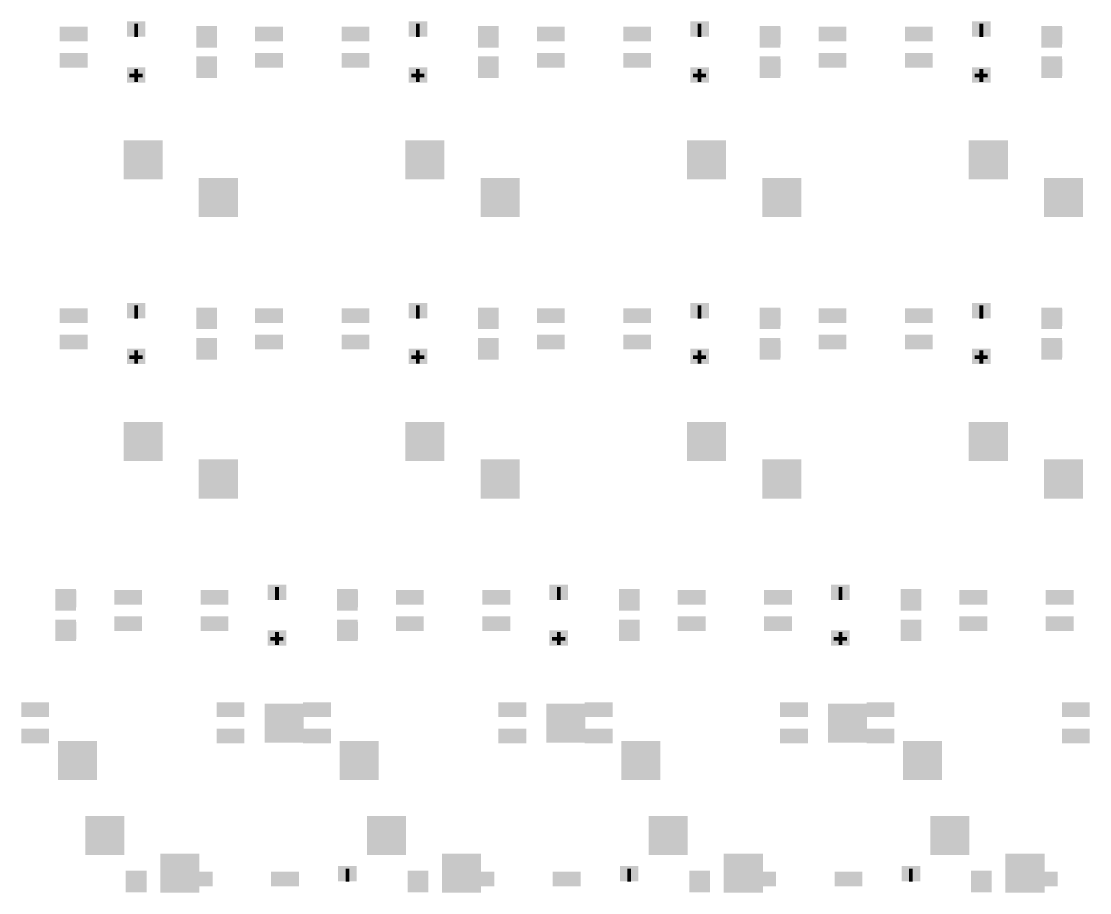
# Model space of a CAD drawing. Extents: x -401 to 1070, y -422 to 1263.
# Drawn here: x 451.6 to 523.8, y -249.6 to -190.7 of the extents above; entities that cross this region are included whole.
import ezdxf

# ---------------------------------------------------------------- set-up
doc = ezdxf.new("R2010")
doc.units = 0
doc.header["$MEASUREMENT"] = 0
for name, color, linetype, true_color in [('BottomLayer', 5, 'Continuous', 0x0000ff), ('BottomPasteMaskLayer', 7, 'Continuous', 0x800000), ('BottomSolderMaskLayer', 7, 'Continuous', 0xaa00ff), ('Document', 7, 'Continuous', 0xffffff)]:
    doc.layers.add(name, color=color, linetype=linetype, true_color=true_color)

msp = doc.modelspace()

# ---------------------------------------------------------------- hatches: boundary and pattern name
at = {"layer": 'BottomLayer'}
for points in [[(458.752, -190.711), (458.752, -191.711), (459.952, -191.711), (459.952, -190.711)], [(477.802, -190.711), (477.802, -191.711), (479.002, -191.711), (479.002, -190.711)], [(496.853, -190.711), (496.853, -191.711), (498.053, -191.711), (498.053, -190.711)], [(515.903, -190.711), (515.903, -191.711), (517.103, -191.711), (517.103, -190.711)], [(454.24, -191.11), (456.018, -191.11), (456.018, -191.999), (454.24, -191.999)], [(463.439, -192.436), (464.789, -192.436), (464.789, -191.026), (463.439, -191.026)], [(467.448, -191.11), (469.226, -191.11), (469.226, -191.999), (467.448, -191.999)], [(473.29, -191.11), (475.068, -191.11), (475.068, -191.999), (473.29, -191.999)], [(482.49, -192.436), (483.84, -192.436), (483.84, -191.026), (482.49, -191.026)], [(486.499, -191.11), (488.277, -191.11), (488.277, -191.999), (486.499, -191.999)], [(492.341, -191.11), (494.119, -191.11), (494.119, -191.999), (492.341, -191.999)], [(501.54, -192.436), (502.89, -192.436), (502.89, -191.026), (501.54, -191.026)], [(505.549, -191.11), (507.327, -191.11), (507.327, -191.999), (505.549, -191.999)], [(511.391, -191.11), (513.169, -191.11), (513.169, -191.999), (511.391, -191.999)], [(520.591, -192.436), (521.941, -192.436), (521.941, -191.026), (520.591, -191.026)], [(454.24, -192.888), (456.018, -192.888), (456.018, -193.777), (454.24, -193.777)], [(463.439, -193.086), (464.789, -193.086), (464.789, -194.496), (463.439, -194.496)], [(467.448, -192.888), (469.226, -192.888), (469.226, -193.777), (467.448, -193.777)], [(473.29, -192.888), (475.068, -192.888), (475.068, -193.777), (473.29, -193.777)], [(482.49, -193.086), (483.84, -193.086), (483.84, -194.496), (482.49, -194.496)], [(486.499, -192.888), (488.277, -192.888), (488.277, -193.777), (486.499, -193.777)], [(492.341, -192.888), (494.119, -192.888), (494.119, -193.777), (492.341, -193.777)], [(501.54, -193.086), (502.89, -193.086), (502.89, -194.496), (501.54, -194.496)], [(505.549, -192.888), (507.327, -192.888), (507.327, -193.777), (505.549, -193.777)], [(511.391, -192.888), (513.169, -192.888), (513.169, -193.777), (511.391, -193.777)], [(520.591, -193.086), (521.941, -193.086), (521.941, -194.496), (520.591, -194.496)], [(458.752, -193.811), (458.752, -194.811), (459.952, -194.811), (459.952, -193.811)], [(477.802, -193.811), (477.802, -194.811), (479.002, -194.811), (479.002, -193.811)], [(496.853, -193.811), (496.853, -194.811), (498.053, -194.811), (498.053, -193.811)], [(515.903, -193.811), (515.903, -194.811), (517.103, -194.811), (517.103, -193.811)], [(458.558, -198.794), (461.098, -198.794), (461.098, -201.334), (458.558, -201.334)], [(477.608, -198.794), (480.148, -198.794), (480.148, -201.334), (477.608, -201.334)], [(496.659, -198.794), (499.199, -198.794), (499.199, -201.334), (496.659, -201.334)], [(515.709, -198.794), (518.249, -198.794), (518.249, -201.334), (515.709, -201.334)], [(463.638, -201.334), (466.178, -201.334), (466.178, -203.874), (463.638, -203.874)], [(482.689, -201.334), (485.229, -201.334), (485.229, -203.874), (482.689, -203.874)], [(501.739, -201.334), (504.279, -201.334), (504.279, -203.874), (501.739, -203.874)], [(520.789, -201.334), (523.329, -201.334), (523.329, -203.874), (520.789, -203.874)], [(454.24, -210.161), (456.018, -210.161), (456.018, -211.05), (454.24, -211.05)], [(458.752, -209.762), (458.752, -210.762), (459.952, -210.762), (459.952, -209.762)], [(463.439, -211.487), (464.789, -211.487), (464.789, -210.077), (463.439, -210.077)], [(467.448, -210.161), (469.226, -210.161), (469.226, -211.05), (467.448, -211.05)], [(473.29, -210.161), (475.068, -210.161), (475.068, -211.05), (473.29, -211.05)], [(477.802, -209.762), (477.802, -210.762), (479.002, -210.762), (479.002, -209.762)], [(482.49, -211.487), (483.84, -211.487), (483.84, -210.077), (482.49, -210.077)], [(486.499, -210.161), (488.277, -210.161), (488.277, -211.05), (486.499, -211.05)], [(492.341, -210.161), (494.119, -210.161), (494.119, -211.05), (492.341, -211.05)], [(496.853, -209.762), (496.853, -210.762), (498.053, -210.762), (498.053, -209.762)], [(501.54, -211.487), (502.89, -211.487), (502.89, -210.077), (501.54, -210.077)], [(505.549, -210.161), (507.327, -210.161), (507.327, -211.05), (505.549, -211.05)], [(511.391, -210.161), (513.169, -210.161), (513.169, -211.05), (511.391, -211.05)], [(515.903, -209.762), (515.903, -210.762), (517.103, -210.762), (517.103, -209.762)], [(520.591, -211.487), (521.941, -211.487), (521.941, -210.077), (520.591, -210.077)], [(454.24, -211.939), (456.018, -211.939), (456.018, -212.828), (454.24, -212.828)], [(463.439, -212.137), (464.789, -212.137), (464.789, -213.547), (463.439, -213.547)], [(467.448, -211.939), (469.226, -211.939), (469.226, -212.828), (467.448, -212.828)], [(473.29, -211.939), (475.068, -211.939), (475.068, -212.828), (473.29, -212.828)], [(482.49, -212.137), (483.84, -212.137), (483.84, -213.547), (482.49, -213.547)], [(486.499, -211.939), (488.277, -211.939), (488.277, -212.828), (486.499, -212.828)], [(492.341, -211.939), (494.119, -211.939), (494.119, -212.828), (492.341, -212.828)], [(501.54, -212.137), (502.89, -212.137), (502.89, -213.547), (501.54, -213.547)], [(505.549, -211.939), (507.327, -211.939), (507.327, -212.828), (505.549, -212.828)], [(511.391, -211.939), (513.169, -211.939), (513.169, -212.828), (511.391, -212.828)], [(520.591, -212.137), (521.941, -212.137), (521.941, -213.547), (520.591, -213.547)], [(458.752, -212.861), (458.752, -213.861), (459.952, -213.861), (459.952, -212.861)], [(477.802, -212.861), (477.802, -213.861), (479.002, -213.861), (479.002, -212.861)], [(496.853, -212.861), (496.853, -213.861), (498.053, -213.861), (498.053, -212.861)], [(515.903, -212.861), (515.903, -213.861), (517.103, -213.861), (517.103, -212.861)], [(458.558, -217.844), (461.098, -217.844), (461.098, -220.384), (458.558, -220.384)], [(477.608, -217.844), (480.148, -217.844), (480.148, -220.384), (477.608, -220.384)], [(496.659, -217.844), (499.199, -217.844), (499.199, -220.384), (496.659, -220.384)], [(515.709, -217.844), (518.249, -217.844), (518.249, -220.384), (515.709, -220.384)], [(463.638, -220.384), (466.178, -220.384), (466.178, -222.924), (463.638, -222.924)], [(482.689, -220.384), (485.229, -220.384), (485.229, -222.924), (482.689, -222.924)], [(501.739, -220.384), (504.279, -220.384), (504.279, -222.924), (501.739, -222.924)], [(520.789, -220.384), (523.329, -220.384), (523.329, -222.924), (520.789, -222.924)], [(468.277, -228.812), (468.277, -229.812), (469.477, -229.812), (469.477, -228.812)], [(487.327, -228.812), (487.327, -229.812), (488.527, -229.812), (488.527, -228.812)], [(506.378, -228.812), (506.378, -229.812), (507.578, -229.812), (507.578, -228.812)], [(453.914, -230.537), (455.264, -230.537), (455.264, -229.127), (453.914, -229.127)], [(457.923, -229.211), (459.701, -229.211), (459.701, -230.1), (457.923, -230.1)], [(463.765, -229.211), (465.543, -229.211), (465.543, -230.1), (463.765, -230.1)], [(472.965, -230.537), (474.315, -230.537), (474.315, -229.127), (472.965, -229.127)], [(476.973, -229.211), (478.751, -229.211), (478.751, -230.1), (476.973, -230.1)], [(482.815, -229.211), (484.593, -229.211), (484.593, -230.1), (482.815, -230.1)], [(492.015, -230.537), (493.365, -230.537), (493.365, -229.127), (492.015, -229.127)], [(496.024, -229.211), (497.802, -229.211), (497.802, -230.1), (496.024, -230.1)], [(501.866, -229.211), (503.644, -229.211), (503.644, -230.1), (501.866, -230.1)], [(511.065, -230.537), (512.415, -230.537), (512.415, -229.127), (511.065, -229.127)], [(515.074, -229.211), (516.852, -229.211), (516.852, -230.1), (515.074, -230.1)], [(520.916, -229.211), (522.694, -229.211), (522.694, -230.1), (520.916, -230.1)], [(457.923, -230.989), (459.701, -230.989), (459.701, -231.878), (457.923, -231.878)], [(463.765, -230.989), (465.543, -230.989), (465.543, -231.878), (463.765, -231.878)], [(476.973, -230.989), (478.751, -230.989), (478.751, -231.878), (476.973, -231.878)], [(482.815, -230.989), (484.593, -230.989), (484.593, -231.878), (482.815, -231.878)], [(496.024, -230.989), (497.802, -230.989), (497.802, -231.878), (496.024, -231.878)], [(501.866, -230.989), (503.644, -230.989), (503.644, -231.878), (501.866, -231.878)], [(515.074, -230.989), (516.852, -230.989), (516.852, -231.878), (515.074, -231.878)], [(520.916, -230.989), (522.694, -230.989), (522.694, -231.878), (520.916, -231.878)], [(453.914, -231.187), (455.264, -231.187), (455.264, -232.597), (453.914, -232.597)], [(472.965, -231.187), (474.315, -231.187), (474.315, -232.597), (472.965, -232.597)], [(492.015, -231.187), (493.365, -231.187), (493.365, -232.597), (492.015, -232.597)], [(511.065, -231.187), (512.415, -231.187), (512.415, -232.597), (511.065, -232.597)], [(468.277, -231.912), (468.277, -232.912), (469.477, -232.912), (469.477, -231.912)], [(487.327, -231.912), (487.327, -232.912), (488.527, -232.912), (488.527, -231.912)], [(506.378, -231.912), (506.378, -232.912), (507.578, -232.912), (507.578, -231.912)], [(451.639, -236.824), (453.417, -236.824), (453.417, -237.713), (451.639, -237.713)], [(464.848, -236.824), (466.626, -236.824), (466.626, -237.713), (464.848, -237.713)], [(468.083, -236.895), (470.623, -236.895), (470.623, -239.435), (468.083, -239.435)], [(470.69, -236.824), (472.468, -236.824), (472.468, -237.713), (470.69, -237.713)], [(483.898, -236.824), (485.676, -236.824), (485.676, -237.713), (483.898, -237.713)], [(487.133, -236.895), (489.673, -236.895), (489.673, -239.435), (487.133, -239.435)], [(489.74, -236.824), (491.518, -236.824), (491.518, -237.713), (489.74, -237.713)], [(502.949, -236.824), (504.727, -236.824), (504.727, -237.713), (502.949, -237.713)], [(506.184, -236.895), (508.724, -236.895), (508.724, -239.435), (506.184, -239.435)], [(508.791, -236.824), (510.569, -236.824), (510.569, -237.713), (508.791, -237.713)], [(521.999, -236.824), (523.777, -236.824), (523.777, -237.713), (521.999, -237.713)], [(451.639, -238.602), (453.417, -238.602), (453.417, -239.491), (451.639, -239.491)], [(464.848, -238.602), (466.626, -238.602), (466.626, -239.491), (464.848, -239.491)], [(470.69, -238.602), (472.468, -238.602), (472.468, -239.491), (470.69, -239.491)], [(483.898, -238.602), (485.676, -238.602), (485.676, -239.491), (483.898, -239.491)], [(489.74, -238.602), (491.518, -238.602), (491.518, -239.491), (489.74, -239.491)], [(502.949, -238.602), (504.727, -238.602), (504.727, -239.491), (502.949, -239.491)], [(508.791, -238.602), (510.569, -238.602), (510.569, -239.491), (508.791, -239.491)], [(521.999, -238.602), (523.777, -238.602), (523.777, -239.491), (521.999, -239.491)], [(454.113, -239.435), (456.653, -239.435), (456.653, -241.975), (454.113, -241.975)], [(473.163, -239.435), (475.703, -239.435), (475.703, -241.975), (473.163, -241.975)], [(492.214, -239.435), (494.754, -239.435), (494.754, -241.975), (492.214, -241.975)], [(511.264, -239.435), (513.804, -239.435), (513.804, -241.975), (511.264, -241.975)], [(455.957, -244.508), (458.497, -244.508), (458.497, -247.048), (455.957, -247.048)], [(475.008, -244.508), (477.548, -244.508), (477.548, -247.048), (475.008, -247.048)], [(494.058, -244.508), (496.598, -244.508), (496.598, -247.048), (494.058, -247.048)], [(513.109, -244.508), (515.649, -244.508), (515.649, -247.048), (513.109, -247.048)], [(461.038, -247.048), (463.578, -247.048), (463.578, -249.588), (461.038, -249.588)], [(480.088, -247.048), (482.628, -247.048), (482.628, -249.588), (480.088, -249.588)], [(499.139, -247.048), (501.679, -247.048), (501.679, -249.588), (499.139, -249.588)], [(518.189, -247.048), (520.729, -247.048), (520.729, -249.588), (518.189, -249.588)], [(458.677, -249.587), (460.027, -249.587), (460.027, -248.177), (458.677, -248.177)], [(462.686, -248.261), (464.464, -248.261), (464.464, -249.15), (462.686, -249.15)], [(468.528, -248.261), (470.306, -248.261), (470.306, -249.15), (468.528, -249.15)], [(473.04, -247.862), (473.04, -248.862), (474.24, -248.862), (474.24, -247.862)], [(477.727, -249.587), (479.077, -249.587), (479.077, -248.177), (477.727, -248.177)], [(481.736, -248.261), (483.514, -248.261), (483.514, -249.15), (481.736, -249.15)], [(487.578, -248.261), (489.356, -248.261), (489.356, -249.15), (487.578, -249.15)], [(492.09, -247.862), (492.09, -248.862), (493.29, -248.862), (493.29, -247.862)], [(496.778, -249.587), (498.128, -249.587), (498.128, -248.177), (496.778, -248.177)], [(500.786, -248.261), (502.564, -248.261), (502.564, -249.15), (500.786, -249.15)], [(506.628, -248.261), (508.406, -248.261), (508.406, -249.15), (506.628, -249.15)], [(511.14, -247.862), (511.14, -248.862), (512.34, -248.862), (512.34, -247.862)], [(515.828, -249.587), (517.178, -249.587), (517.178, -248.177), (515.828, -248.177)], [(519.837, -248.261), (521.615, -248.261), (521.615, -249.15), (519.837, -249.15)]]:
    msp.add_hatch(color=256, dxfattribs=at).paths.add_polyline_path(points)
at = {"layer": 'BottomPasteMaskLayer'}
for points in [[(458.752, -190.711), (458.752, -191.711), (459.952, -191.711), (459.952, -190.711)], [(477.802, -190.711), (477.802, -191.711), (479.002, -191.711), (479.002, -190.711)], [(496.853, -190.711), (496.853, -191.711), (498.053, -191.711), (498.053, -190.711)], [(515.903, -190.711), (515.903, -191.711), (517.103, -191.711), (517.103, -190.711)], [(454.24, -191.11), (456.018, -191.11), (456.018, -191.999), (454.24, -191.999)], [(463.494, -192.286), (463.914, -192.286), (463.914, -191.841), (464.364, -191.841), (464.364, -192.281), (464.774, -192.286), (464.824, -192.236), (464.824, -191.086), (464.774, -191.036), (463.494, -191.036), (463.444, -191.086), (463.444, -192.236)], [(467.448, -191.11), (469.226, -191.11), (469.226, -191.999), (467.448, -191.999)], [(473.29, -191.11), (475.068, -191.11), (475.068, -191.999), (473.29, -191.999)], [(482.545, -192.286), (482.965, -192.286), (482.965, -191.841), (483.415, -191.841), (483.415, -192.281), (483.825, -192.286), (483.875, -192.236), (483.875, -191.086), (483.825, -191.036), (482.545, -191.036), (482.495, -191.086), (482.495, -192.236)], [(486.499, -191.11), (488.277, -191.11), (488.277, -191.999), (486.499, -191.999)], [(492.341, -191.11), (494.119, -191.11), (494.119, -191.999), (492.341, -191.999)], [(501.595, -192.286), (502.015, -192.286), (502.015, -191.841), (502.465, -191.841), (502.465, -192.281), (502.875, -192.286), (502.925, -192.236), (502.925, -191.086), (502.875, -191.036), (501.595, -191.036), (501.545, -191.086), (501.545, -192.236)], [(505.549, -191.11), (507.327, -191.11), (507.327, -191.999), (505.549, -191.999)], [(511.391, -191.11), (513.169, -191.11), (513.169, -191.999), (511.391, -191.999)], [(520.646, -192.286), (521.066, -192.286), (521.066, -191.841), (521.516, -191.841), (521.516, -192.281), (521.926, -192.286), (521.976, -192.236), (521.976, -191.086), (521.926, -191.036), (520.646, -191.036), (520.596, -191.086), (520.596, -192.236)], [(454.24, -192.888), (456.018, -192.888), (456.018, -193.777), (454.24, -193.777)], [(463.494, -194.436), (464.774, -194.436), (464.824, -194.386), (464.824, -193.236), (464.774, -193.186), (464.364, -193.181), (464.364, -193.631), (463.914, -193.631), (463.914, -193.191), (463.494, -193.186), (463.444, -193.236), (463.444, -194.386)], [(467.448, -192.888), (469.226, -192.888), (469.226, -193.777), (467.448, -193.777)], [(473.29, -192.888), (475.068, -192.888), (475.068, -193.777), (473.29, -193.777)], [(482.545, -194.436), (483.825, -194.436), (483.875, -194.386), (483.875, -193.236), (483.825, -193.186), (483.415, -193.181), (483.415, -193.631), (482.965, -193.631), (482.965, -193.191), (482.545, -193.186), (482.495, -193.236), (482.495, -194.386)], [(486.499, -192.888), (488.277, -192.888), (488.277, -193.777), (486.499, -193.777)], [(492.341, -192.888), (494.119, -192.888), (494.119, -193.777), (492.341, -193.777)], [(501.595, -194.436), (502.875, -194.436), (502.925, -194.386), (502.925, -193.236), (502.875, -193.186), (502.465, -193.181), (502.465, -193.631), (502.015, -193.631), (502.015, -193.191), (501.595, -193.186), (501.545, -193.236), (501.545, -194.386)], [(505.549, -192.888), (507.327, -192.888), (507.327, -193.777), (505.549, -193.777)], [(511.391, -192.888), (513.169, -192.888), (513.169, -193.777), (511.391, -193.777)], [(520.646, -194.436), (521.926, -194.436), (521.976, -194.386), (521.976, -193.236), (521.926, -193.186), (521.516, -193.181), (521.516, -193.631), (521.066, -193.631), (521.066, -193.191), (520.646, -193.186), (520.596, -193.236), (520.596, -194.386)], [(458.752, -193.811), (458.752, -194.811), (459.952, -194.811), (459.952, -193.811)], [(477.802, -193.811), (477.802, -194.811), (479.002, -194.811), (479.002, -193.811)], [(496.853, -193.811), (496.853, -194.811), (498.053, -194.811), (498.053, -193.811)], [(515.903, -193.811), (515.903, -194.811), (517.103, -194.811), (517.103, -193.811)], [(458.558, -198.794), (461.098, -198.794), (461.098, -201.334), (458.558, -201.334)], [(477.608, -198.794), (480.148, -198.794), (480.148, -201.334), (477.608, -201.334)], [(496.659, -198.794), (499.199, -198.794), (499.199, -201.334), (496.659, -201.334)], [(515.709, -198.794), (518.249, -198.794), (518.249, -201.334), (515.709, -201.334)], [(463.638, -201.334), (466.178, -201.334), (466.178, -203.874), (463.638, -203.874)], [(482.689, -201.334), (485.229, -201.334), (485.229, -203.874), (482.689, -203.874)], [(501.739, -201.334), (504.279, -201.334), (504.279, -203.874), (501.739, -203.874)], [(520.789, -201.334), (523.329, -201.334), (523.329, -203.874), (520.789, -203.874)], [(454.24, -210.161), (456.018, -210.161), (456.018, -211.05), (454.24, -211.05)], [(458.752, -209.762), (458.752, -210.762), (459.952, -210.762), (459.952, -209.762)], [(463.494, -211.337), (463.914, -211.337), (463.914, -210.892), (464.364, -210.892), (464.364, -211.332), (464.774, -211.337), (464.824, -211.287), (464.824, -210.137), (464.774, -210.087), (463.494, -210.087), (463.444, -210.137), (463.444, -211.287)], [(467.448, -210.161), (469.226, -210.161), (469.226, -211.05), (467.448, -211.05)], [(473.29, -210.161), (475.068, -210.161), (475.068, -211.05), (473.29, -211.05)], [(477.802, -209.762), (477.802, -210.762), (479.002, -210.762), (479.002, -209.762)], [(482.545, -211.337), (482.965, -211.337), (482.965, -210.892), (483.415, -210.892), (483.415, -211.332), (483.825, -211.337), (483.875, -211.287), (483.875, -210.137), (483.825, -210.087), (482.545, -210.087), (482.495, -210.137), (482.495, -211.287)], [(486.499, -210.161), (488.277, -210.161), (488.277, -211.05), (486.499, -211.05)], [(492.341, -210.161), (494.119, -210.161), (494.119, -211.05), (492.341, -211.05)], [(496.853, -209.762), (496.853, -210.762), (498.053, -210.762), (498.053, -209.762)], [(501.595, -211.337), (502.015, -211.337), (502.015, -210.892), (502.465, -210.892), (502.465, -211.332), (502.875, -211.337), (502.925, -211.287), (502.925, -210.137), (502.875, -210.087), (501.595, -210.087), (501.545, -210.137), (501.545, -211.287)], [(505.549, -210.161), (507.327, -210.161), (507.327, -211.05), (505.549, -211.05)], [(511.391, -210.161), (513.169, -210.161), (513.169, -211.05), (511.391, -211.05)], [(515.903, -209.762), (515.903, -210.762), (517.103, -210.762), (517.103, -209.762)], [(520.646, -211.337), (521.066, -211.337), (521.066, -210.892), (521.516, -210.892), (521.516, -211.332), (521.926, -211.337), (521.976, -211.287), (521.976, -210.137), (521.926, -210.087), (520.646, -210.087), (520.596, -210.137), (520.596, -211.287)], [(454.24, -211.939), (456.018, -211.939), (456.018, -212.828), (454.24, -212.828)], [(463.494, -213.487), (464.774, -213.487), (464.824, -213.437), (464.824, -212.287), (464.774, -212.237), (464.364, -212.232), (464.364, -212.682), (463.914, -212.682), (463.914, -212.242), (463.494, -212.237), (463.444, -212.287), (463.444, -213.437)], [(467.448, -211.939), (469.226, -211.939), (469.226, -212.828), (467.448, -212.828)], [(473.29, -211.939), (475.068, -211.939), (475.068, -212.828), (473.29, -212.828)], [(482.545, -213.487), (483.825, -213.487), (483.875, -213.437), (483.875, -212.287), (483.825, -212.237), (483.415, -212.232), (483.415, -212.682), (482.965, -212.682), (482.965, -212.242), (482.545, -212.237), (482.495, -212.287), (482.495, -213.437)], [(486.499, -211.939), (488.277, -211.939), (488.277, -212.828), (486.499, -212.828)], [(492.341, -211.939), (494.119, -211.939), (494.119, -212.828), (492.341, -212.828)], [(501.595, -213.487), (502.875, -213.487), (502.925, -213.437), (502.925, -212.287), (502.875, -212.237), (502.465, -212.232), (502.465, -212.682), (502.015, -212.682), (502.015, -212.242), (501.595, -212.237), (501.545, -212.287), (501.545, -213.437)], [(505.549, -211.939), (507.327, -211.939), (507.327, -212.828), (505.549, -212.828)], [(511.391, -211.939), (513.169, -211.939), (513.169, -212.828), (511.391, -212.828)], [(520.646, -213.487), (521.926, -213.487), (521.976, -213.437), (521.976, -212.287), (521.926, -212.237), (521.516, -212.232), (521.516, -212.682), (521.066, -212.682), (521.066, -212.242), (520.646, -212.237), (520.596, -212.287), (520.596, -213.437)], [(458.752, -212.861), (458.752, -213.861), (459.952, -213.861), (459.952, -212.861)], [(477.802, -212.861), (477.802, -213.861), (479.002, -213.861), (479.002, -212.861)], [(496.853, -212.861), (496.853, -213.861), (498.053, -213.861), (498.053, -212.861)], [(515.903, -212.861), (515.903, -213.861), (517.103, -213.861), (517.103, -212.861)], [(458.558, -217.844), (461.098, -217.844), (461.098, -220.384), (458.558, -220.384)], [(477.608, -217.844), (480.148, -217.844), (480.148, -220.384), (477.608, -220.384)], [(496.659, -217.844), (499.199, -217.844), (499.199, -220.384), (496.659, -220.384)], [(515.709, -217.844), (518.249, -217.844), (518.249, -220.384), (515.709, -220.384)], [(463.638, -220.384), (466.178, -220.384), (466.178, -222.924), (463.638, -222.924)], [(482.689, -220.384), (485.229, -220.384), (485.229, -222.924), (482.689, -222.924)], [(501.739, -220.384), (504.279, -220.384), (504.279, -222.924), (501.739, -222.924)], [(520.789, -220.384), (523.329, -220.384), (523.329, -222.924), (520.789, -222.924)], [(468.277, -228.812), (468.277, -229.812), (469.477, -229.812), (469.477, -228.812)], [(487.327, -228.812), (487.327, -229.812), (488.527, -229.812), (488.527, -228.812)], [(506.378, -228.812), (506.378, -229.812), (507.578, -229.812), (507.578, -228.812)], [(453.969, -230.387), (454.389, -230.387), (454.389, -229.942), (454.839, -229.942), (454.839, -230.382), (455.249, -230.387), (455.299, -230.337), (455.299, -229.187), (455.249, -229.137), (453.969, -229.137), (453.919, -229.187), (453.919, -230.337)], [(457.923, -229.211), (459.701, -229.211), (459.701, -230.1), (457.923, -230.1)], [(463.765, -229.211), (465.543, -229.211), (465.543, -230.1), (463.765, -230.1)], [(473.02, -230.387), (473.44, -230.387), (473.44, -229.942), (473.89, -229.942), (473.89, -230.382), (474.3, -230.387), (474.35, -230.337), (474.35, -229.187), (474.3, -229.137), (473.02, -229.137), (472.97, -229.187), (472.97, -230.337)], [(476.973, -229.211), (478.751, -229.211), (478.751, -230.1), (476.973, -230.1)], [(482.815, -229.211), (484.593, -229.211), (484.593, -230.1), (482.815, -230.1)], [(492.07, -230.387), (492.49, -230.387), (492.49, -229.942), (492.94, -229.942), (492.94, -230.382), (493.35, -230.387), (493.4, -230.337), (493.4, -229.187), (493.35, -229.137), (492.07, -229.137), (492.02, -229.187), (492.02, -230.337)], [(496.024, -229.211), (497.802, -229.211), (497.802, -230.1), (496.024, -230.1)], [(501.866, -229.211), (503.644, -229.211), (503.644, -230.1), (501.866, -230.1)], [(511.12, -230.387), (511.54, -230.387), (511.54, -229.942), (511.99, -229.942), (511.99, -230.382), (512.4, -230.387), (512.45, -230.337), (512.45, -229.187), (512.4, -229.137), (511.12, -229.137), (511.07, -229.187), (511.07, -230.337)], [(515.074, -229.211), (516.852, -229.211), (516.852, -230.1), (515.074, -230.1)], [(520.916, -229.211), (522.694, -229.211), (522.694, -230.1), (520.916, -230.1)], [(457.923, -230.989), (459.701, -230.989), (459.701, -231.878), (457.923, -231.878)], [(463.765, -230.989), (465.543, -230.989), (465.543, -231.878), (463.765, -231.878)], [(476.973, -230.989), (478.751, -230.989), (478.751, -231.878), (476.973, -231.878)], [(482.815, -230.989), (484.593, -230.989), (484.593, -231.878), (482.815, -231.878)], [(496.024, -230.989), (497.802, -230.989), (497.802, -231.878), (496.024, -231.878)], [(501.866, -230.989), (503.644, -230.989), (503.644, -231.878), (501.866, -231.878)], [(515.074, -230.989), (516.852, -230.989), (516.852, -231.878), (515.074, -231.878)], [(520.916, -230.989), (522.694, -230.989), (522.694, -231.878), (520.916, -231.878)], [(453.969, -232.537), (455.249, -232.537), (455.299, -232.487), (455.299, -231.337), (455.249, -231.287), (454.839, -231.282), (454.839, -231.732), (454.389, -231.732), (454.389, -231.292), (453.969, -231.287), (453.919, -231.337), (453.919, -232.487)], [(473.02, -232.537), (474.3, -232.537), (474.35, -232.487), (474.35, -231.337), (474.3, -231.287), (473.89, -231.282), (473.89, -231.732), (473.44, -231.732), (473.44, -231.292), (473.02, -231.287), (472.97, -231.337), (472.97, -232.487)], [(492.07, -232.537), (493.35, -232.537), (493.4, -232.487), (493.4, -231.337), (493.35, -231.287), (492.94, -231.282), (492.94, -231.732), (492.49, -231.732), (492.49, -231.292), (492.07, -231.287), (492.02, -231.337), (492.02, -232.487)], [(511.12, -232.537), (512.4, -232.537), (512.45, -232.487), (512.45, -231.337), (512.4, -231.287), (511.99, -231.282), (511.99, -231.732), (511.54, -231.732), (511.54, -231.292), (511.12, -231.287), (511.07, -231.337), (511.07, -232.487)], [(468.277, -231.912), (468.277, -232.912), (469.477, -232.912), (469.477, -231.912)], [(487.327, -231.912), (487.327, -232.912), (488.527, -232.912), (488.527, -231.912)], [(506.378, -231.912), (506.378, -232.912), (507.578, -232.912), (507.578, -231.912)], [(451.639, -236.824), (453.417, -236.824), (453.417, -237.713), (451.639, -237.713)], [(464.848, -236.824), (466.626, -236.824), (466.626, -237.713), (464.848, -237.713)], [(468.083, -236.895), (470.623, -236.895), (470.623, -239.435), (468.083, -239.435)], [(470.69, -236.824), (472.468, -236.824), (472.468, -237.713), (470.69, -237.713)], [(483.898, -236.824), (485.676, -236.824), (485.676, -237.713), (483.898, -237.713)], [(487.133, -236.895), (489.673, -236.895), (489.673, -239.435), (487.133, -239.435)], [(489.74, -236.824), (491.518, -236.824), (491.518, -237.713), (489.74, -237.713)], [(502.949, -236.824), (504.727, -236.824), (504.727, -237.713), (502.949, -237.713)], [(506.184, -236.895), (508.724, -236.895), (508.724, -239.435), (506.184, -239.435)], [(508.791, -236.824), (510.569, -236.824), (510.569, -237.713), (508.791, -237.713)], [(521.999, -236.824), (523.777, -236.824), (523.777, -237.713), (521.999, -237.713)], [(451.639, -238.602), (453.417, -238.602), (453.417, -239.491), (451.639, -239.491)], [(464.848, -238.602), (466.626, -238.602), (466.626, -239.491), (464.848, -239.491)], [(470.69, -238.602), (472.468, -238.602), (472.468, -239.491), (470.69, -239.491)], [(483.898, -238.602), (485.676, -238.602), (485.676, -239.491), (483.898, -239.491)], [(489.74, -238.602), (491.518, -238.602), (491.518, -239.491), (489.74, -239.491)], [(502.949, -238.602), (504.727, -238.602), (504.727, -239.491), (502.949, -239.491)], [(508.791, -238.602), (510.569, -238.602), (510.569, -239.491), (508.791, -239.491)], [(521.999, -238.602), (523.777, -238.602), (523.777, -239.491), (521.999, -239.491)], [(454.113, -239.435), (456.653, -239.435), (456.653, -241.975), (454.113, -241.975)], [(473.163, -239.435), (475.703, -239.435), (475.703, -241.975), (473.163, -241.975)], [(492.214, -239.435), (494.754, -239.435), (494.754, -241.975), (492.214, -241.975)], [(511.264, -239.435), (513.804, -239.435), (513.804, -241.975), (511.264, -241.975)], [(455.957, -244.508), (458.497, -244.508), (458.497, -247.048), (455.957, -247.048)], [(475.008, -244.508), (477.548, -244.508), (477.548, -247.048), (475.008, -247.048)], [(494.058, -244.508), (496.598, -244.508), (496.598, -247.048), (494.058, -247.048)], [(513.109, -244.508), (515.649, -244.508), (515.649, -247.048), (513.109, -247.048)], [(461.038, -247.048), (463.578, -247.048), (463.578, -249.588), (461.038, -249.588)], [(480.088, -247.048), (482.628, -247.048), (482.628, -249.588), (480.088, -249.588)], [(499.139, -247.048), (501.679, -247.048), (501.679, -249.588), (499.139, -249.588)], [(518.189, -247.048), (520.729, -247.048), (520.729, -249.588), (518.189, -249.588)], [(458.732, -249.437), (459.152, -249.437), (459.152, -248.992), (459.602, -248.992), (459.602, -249.432), (460.012, -249.437), (460.062, -249.387), (460.062, -248.237), (460.012, -248.187), (458.732, -248.187), (458.682, -248.237), (458.682, -249.387)], [(462.686, -248.261), (464.464, -248.261), (464.464, -249.15), (462.686, -249.15)], [(468.528, -248.261), (470.306, -248.261), (470.306, -249.15), (468.528, -249.15)], [(473.04, -247.862), (473.04, -248.862), (474.24, -248.862), (474.24, -247.862)], [(477.782, -249.437), (478.202, -249.437), (478.202, -248.992), (478.652, -248.992), (478.652, -249.432), (479.062, -249.437), (479.112, -249.387), (479.112, -248.237), (479.062, -248.187), (477.782, -248.187), (477.732, -248.237), (477.732, -249.387)], [(481.736, -248.261), (483.514, -248.261), (483.514, -249.15), (481.736, -249.15)], [(487.578, -248.261), (489.356, -248.261), (489.356, -249.15), (487.578, -249.15)], [(492.09, -247.862), (492.09, -248.862), (493.29, -248.862), (493.29, -247.862)], [(496.833, -249.437), (497.253, -249.437), (497.253, -248.992), (497.703, -248.992), (497.703, -249.432), (498.113, -249.437), (498.163, -249.387), (498.163, -248.237), (498.113, -248.187), (496.833, -248.187), (496.783, -248.237), (496.783, -249.387)], [(500.786, -248.261), (502.564, -248.261), (502.564, -249.15), (500.786, -249.15)], [(506.628, -248.261), (508.406, -248.261), (508.406, -249.15), (506.628, -249.15)], [(511.14, -247.862), (511.14, -248.862), (512.34, -248.862), (512.34, -247.862)], [(515.883, -249.437), (516.303, -249.437), (516.303, -248.992), (516.753, -248.992), (516.753, -249.432), (517.163, -249.437), (517.213, -249.387), (517.213, -248.237), (517.163, -248.187), (515.883, -248.187), (515.833, -248.237), (515.833, -249.387)], [(519.837, -248.261), (521.615, -248.261), (521.615, -249.15), (519.837, -249.15)]]:
    msp.add_hatch(color=256, dxfattribs=at).paths.add_polyline_path(points)
at = {"layer": 'BottomSolderMaskLayer'}
for points in [[(458.721, -190.69), (458.721, -191.732), (459.982, -191.732), (459.982, -190.69)], [(477.772, -190.69), (477.772, -191.732), (479.033, -191.732), (479.033, -190.69)], [(496.822, -190.69), (496.822, -191.732), (498.083, -191.732), (498.083, -190.69)], [(515.872, -190.69), (515.872, -191.732), (517.133, -191.732), (517.133, -190.69)], [(454.189, -191.059), (456.069, -191.059), (456.069, -192.05), (454.189, -192.05)], [(463.415, -192.463), (464.814, -192.463), (464.814, -191), (463.415, -191)], [(467.397, -191.059), (469.277, -191.059), (469.277, -192.05), (467.397, -192.05)], [(473.239, -191.059), (475.119, -191.059), (475.119, -192.05), (473.239, -192.05)], [(482.465, -192.463), (483.864, -192.463), (483.864, -191), (482.465, -191)], [(486.448, -191.059), (488.327, -191.059), (488.327, -192.05), (486.448, -192.05)], [(492.29, -191.059), (494.169, -191.059), (494.169, -192.05), (492.29, -192.05)], [(501.516, -192.463), (502.914, -192.463), (502.914, -191), (501.516, -191)], [(505.498, -191.059), (507.378, -191.059), (507.378, -192.05), (505.498, -192.05)], [(511.34, -191.059), (513.22, -191.059), (513.22, -192.05), (511.34, -192.05)], [(520.566, -192.463), (521.965, -192.463), (521.965, -191), (520.566, -191)], [(454.189, -192.837), (456.069, -192.837), (456.069, -193.828), (454.189, -193.828)], [(467.397, -192.837), (469.277, -192.837), (469.277, -193.828), (467.397, -193.828)], [(473.239, -192.837), (475.119, -192.837), (475.119, -193.828), (473.239, -193.828)], [(486.448, -192.837), (488.327, -192.837), (488.327, -193.828), (486.448, -193.828)], [(492.29, -192.837), (494.169, -192.837), (494.169, -193.828), (492.29, -193.828)], [(505.498, -192.837), (507.378, -192.837), (507.378, -193.828), (505.498, -193.828)], [(511.34, -192.837), (513.22, -192.837), (513.22, -193.828), (511.34, -193.828)], [(463.415, -193.06), (464.814, -193.06), (464.814, -194.523), (463.415, -194.523)], [(482.465, -193.06), (483.864, -193.06), (483.864, -194.523), (482.465, -194.523)], [(501.516, -193.06), (502.914, -193.06), (502.914, -194.523), (501.516, -194.523)], [(520.566, -193.06), (521.965, -193.06), (521.965, -194.523), (520.566, -194.523)], [(458.721, -193.79), (458.721, -194.832), (459.982, -194.832), (459.982, -193.79)], [(477.772, -193.79), (477.772, -194.832), (479.033, -194.832), (479.033, -193.79)], [(496.822, -193.79), (496.822, -194.832), (498.083, -194.832), (498.083, -193.79)], [(515.872, -193.79), (515.872, -194.832), (517.133, -194.832), (517.133, -193.79)], [(458.507, -198.743), (461.149, -198.743), (461.149, -201.385), (458.507, -201.385)], [(477.557, -198.743), (480.199, -198.743), (480.199, -201.385), (477.557, -201.385)], [(496.608, -198.743), (499.249, -198.743), (499.249, -201.385), (496.608, -201.385)], [(515.658, -198.743), (518.3, -198.743), (518.3, -201.385), (515.658, -201.385)], [(463.587, -201.283), (466.229, -201.283), (466.229, -203.925), (463.587, -203.925)], [(482.638, -201.283), (485.279, -201.283), (485.279, -203.925), (482.638, -203.925)], [(501.688, -201.283), (504.33, -201.283), (504.33, -203.925), (501.688, -203.925)], [(520.739, -201.283), (523.38, -201.283), (523.38, -203.925), (520.739, -203.925)], [(454.189, -210.11), (456.069, -210.11), (456.069, -211.1), (454.189, -211.1)], [(458.721, -209.74), (458.721, -210.783), (459.982, -210.783), (459.982, -209.74)], [(463.415, -211.513), (464.814, -211.513), (464.814, -210.05), (463.415, -210.05)], [(467.397, -210.11), (469.277, -210.11), (469.277, -211.1), (467.397, -211.1)], [(473.239, -210.11), (475.119, -210.11), (475.119, -211.1), (473.239, -211.1)], [(477.772, -209.74), (477.772, -210.783), (479.033, -210.783), (479.033, -209.74)], [(482.465, -211.513), (483.864, -211.513), (483.864, -210.05), (482.465, -210.05)], [(486.448, -210.11), (488.327, -210.11), (488.327, -211.1), (486.448, -211.1)], [(492.29, -210.11), (494.169, -210.11), (494.169, -211.1), (492.29, -211.1)], [(496.822, -209.74), (496.822, -210.783), (498.083, -210.783), (498.083, -209.74)], [(501.516, -211.513), (502.914, -211.513), (502.914, -210.05), (501.516, -210.05)], [(505.498, -210.11), (507.378, -210.11), (507.378, -211.1), (505.498, -211.1)], [(511.34, -210.11), (513.22, -210.11), (513.22, -211.1), (511.34, -211.1)], [(515.872, -209.74), (515.872, -210.783), (517.133, -210.783), (517.133, -209.74)], [(520.566, -211.513), (521.965, -211.513), (521.965, -210.05), (520.566, -210.05)], [(454.189, -211.888), (456.069, -211.888), (456.069, -212.878), (454.189, -212.878)], [(463.415, -212.11), (464.814, -212.11), (464.814, -213.573), (463.415, -213.573)], [(467.397, -211.888), (469.277, -211.888), (469.277, -212.878), (467.397, -212.878)], [(473.239, -211.888), (475.119, -211.888), (475.119, -212.878), (473.239, -212.878)], [(482.465, -212.11), (483.864, -212.11), (483.864, -213.573), (482.465, -213.573)], [(486.448, -211.888), (488.327, -211.888), (488.327, -212.878), (486.448, -212.878)], [(492.29, -211.888), (494.169, -211.888), (494.169, -212.878), (492.29, -212.878)], [(501.516, -212.11), (502.914, -212.11), (502.914, -213.573), (501.516, -213.573)], [(505.498, -211.888), (507.378, -211.888), (507.378, -212.878), (505.498, -212.878)], [(511.34, -211.888), (513.22, -211.888), (513.22, -212.878), (511.34, -212.878)], [(520.566, -212.11), (521.965, -212.11), (521.965, -213.573), (520.566, -213.573)], [(458.721, -212.84), (458.721, -213.883), (459.982, -213.883), (459.982, -212.84)], [(477.772, -212.84), (477.772, -213.883), (479.033, -213.883), (479.033, -212.84)], [(496.822, -212.84), (496.822, -213.883), (498.083, -213.883), (498.083, -212.84)], [(515.872, -212.84), (515.872, -213.883), (517.133, -213.883), (517.133, -212.84)], [(458.507, -217.793), (461.149, -217.793), (461.149, -220.435), (458.507, -220.435)], [(477.557, -217.793), (480.199, -217.793), (480.199, -220.435), (477.557, -220.435)], [(496.608, -217.793), (499.249, -217.793), (499.249, -220.435), (496.608, -220.435)], [(515.658, -217.793), (518.3, -217.793), (518.3, -220.435), (515.658, -220.435)], [(463.587, -220.333), (466.229, -220.333), (466.229, -222.975), (463.587, -222.975)], [(482.638, -220.333), (485.279, -220.333), (485.279, -222.975), (482.638, -222.975)], [(501.688, -220.333), (504.33, -220.333), (504.33, -222.975), (501.688, -222.975)], [(520.739, -220.333), (523.38, -220.333), (523.38, -222.975), (520.739, -222.975)], [(468.246, -228.791), (468.246, -229.833), (469.507, -229.833), (469.507, -228.791)], [(487.297, -228.791), (487.297, -229.833), (488.558, -229.833), (488.558, -228.791)], [(506.347, -228.791), (506.347, -229.833), (507.608, -229.833), (507.608, -228.791)], [(453.89, -230.563), (455.288, -230.563), (455.288, -229.1), (453.89, -229.1)], [(457.872, -229.16), (459.752, -229.16), (459.752, -230.151), (457.872, -230.151)], [(463.714, -229.16), (465.594, -229.16), (465.594, -230.151), (463.714, -230.151)], [(472.94, -230.563), (474.339, -230.563), (474.339, -229.1), (472.94, -229.1)], [(476.923, -229.16), (478.802, -229.16), (478.802, -230.151), (476.923, -230.151)], [(482.765, -229.16), (484.644, -229.16), (484.644, -230.151), (482.765, -230.151)], [(491.991, -230.563), (493.389, -230.563), (493.389, -229.1), (491.991, -229.1)], [(495.973, -229.16), (497.853, -229.16), (497.853, -230.151), (495.973, -230.151)], [(501.815, -229.16), (503.695, -229.16), (503.695, -230.151), (501.815, -230.151)], [(511.041, -230.563), (512.44, -230.563), (512.44, -229.1), (511.041, -229.1)], [(515.023, -229.16), (516.903, -229.16), (516.903, -230.151), (515.023, -230.151)], [(520.865, -229.16), (522.745, -229.16), (522.745, -230.151), (520.865, -230.151)], [(453.89, -231.16), (455.288, -231.16), (455.288, -232.623), (453.89, -232.623)], [(457.872, -230.938), (459.752, -230.938), (459.752, -231.929), (457.872, -231.929)], [(463.714, -230.938), (465.594, -230.938), (465.594, -231.929), (463.714, -231.929)], [(472.94, -231.16), (474.339, -231.16), (474.339, -232.623), (472.94, -232.623)], [(476.923, -230.938), (478.802, -230.938), (478.802, -231.929), (476.923, -231.929)], [(482.765, -230.938), (484.644, -230.938), (484.644, -231.929), (482.765, -231.929)], [(491.991, -231.16), (493.389, -231.16), (493.389, -232.623), (491.991, -232.623)], [(495.973, -230.938), (497.853, -230.938), (497.853, -231.929), (495.973, -231.929)], [(501.815, -230.938), (503.695, -230.938), (503.695, -231.929), (501.815, -231.929)], [(511.041, -231.16), (512.44, -231.16), (512.44, -232.623), (511.041, -232.623)], [(515.023, -230.938), (516.903, -230.938), (516.903, -231.929), (515.023, -231.929)], [(520.865, -230.938), (522.745, -230.938), (522.745, -231.929), (520.865, -231.929)], [(468.246, -231.891), (468.246, -232.933), (469.507, -232.933), (469.507, -231.891)], [(487.297, -231.891), (487.297, -232.933), (488.558, -232.933), (488.558, -231.891)], [(506.347, -231.891), (506.347, -232.933), (507.608, -232.933), (507.608, -231.891)], [(451.588, -236.773), (453.468, -236.773), (453.468, -237.764), (451.588, -237.764)], [(464.797, -236.773), (466.676, -236.773), (466.676, -237.764), (464.797, -237.764)], [(468.032, -236.844), (470.674, -236.844), (470.674, -239.485), (468.032, -239.485)], [(470.639, -236.773), (472.518, -236.773), (472.518, -237.764), (470.639, -237.764)], [(483.847, -236.773), (485.727, -236.773), (485.727, -237.764), (483.847, -237.764)], [(487.083, -236.844), (489.724, -236.844), (489.724, -239.485), (487.083, -239.485)], [(489.689, -236.773), (491.569, -236.773), (491.569, -237.764), (489.689, -237.764)], [(502.898, -236.773), (504.777, -236.773), (504.777, -237.764), (502.898, -237.764)], [(506.133, -236.844), (508.775, -236.844), (508.775, -239.485), (506.133, -239.485)], [(508.74, -236.773), (510.619, -236.773), (510.619, -237.764), (508.74, -237.764)], [(521.948, -236.773), (523.828, -236.773), (523.828, -237.764), (521.948, -237.764)], [(451.588, -238.551), (453.468, -238.551), (453.468, -239.542), (451.588, -239.542)], [(464.797, -238.551), (466.676, -238.551), (466.676, -239.542), (464.797, -239.542)], [(470.639, -238.551), (472.518, -238.551), (472.518, -239.542), (470.639, -239.542)], [(483.847, -238.551), (485.727, -238.551), (485.727, -239.542), (483.847, -239.542)], [(489.689, -238.551), (491.569, -238.551), (491.569, -239.542), (489.689, -239.542)], [(502.898, -238.551), (504.777, -238.551), (504.777, -239.542), (502.898, -239.542)], [(508.74, -238.551), (510.619, -238.551), (510.619, -239.542), (508.74, -239.542)], [(521.948, -238.551), (523.828, -238.551), (523.828, -239.542), (521.948, -239.542)], [(454.062, -239.384), (456.704, -239.384), (456.704, -242.025), (454.062, -242.025)], [(473.113, -239.384), (475.754, -239.384), (475.754, -242.025), (473.113, -242.025)], [(492.163, -239.384), (494.805, -239.384), (494.805, -242.025), (492.163, -242.025)], [(511.213, -239.384), (513.855, -239.384), (513.855, -242.025), (511.213, -242.025)], [(455.906, -244.457), (458.548, -244.457), (458.548, -247.099), (455.906, -247.099)], [(474.957, -244.457), (477.598, -244.457), (477.598, -247.099), (474.957, -247.099)], [(494.007, -244.457), (496.649, -244.457), (496.649, -247.099), (494.007, -247.099)], [(513.058, -244.457), (515.699, -244.457), (515.699, -247.099), (513.058, -247.099)], [(460.987, -246.997), (463.628, -246.997), (463.628, -249.639), (460.987, -249.639)], [(480.037, -246.997), (482.679, -246.997), (482.679, -249.639), (480.037, -249.639)], [(499.088, -246.997), (501.729, -246.997), (501.729, -249.639), (499.088, -249.639)], [(518.138, -246.997), (520.78, -246.997), (520.78, -249.639), (518.138, -249.639)], [(458.652, -249.614), (460.051, -249.614), (460.051, -248.151), (458.652, -248.151)], [(462.635, -248.211), (464.514, -248.211), (464.514, -249.201), (462.635, -249.201)], [(468.477, -248.211), (470.356, -248.211), (470.356, -249.201), (468.477, -249.201)], [(473.009, -247.841), (473.009, -248.884), (474.27, -248.884), (474.27, -247.841)], [(477.703, -249.614), (479.101, -249.614), (479.101, -248.151), (477.703, -248.151)], [(481.685, -248.211), (483.565, -248.211), (483.565, -249.201), (481.685, -249.201)], [(487.527, -248.211), (489.407, -248.211), (489.407, -249.201), (487.527, -249.201)], [(492.059, -247.841), (492.059, -248.884), (493.32, -248.884), (493.32, -247.841)], [(496.753, -249.614), (498.152, -249.614), (498.152, -248.151), (496.753, -248.151)], [(500.736, -248.211), (502.615, -248.211), (502.615, -249.201), (500.736, -249.201)], [(506.578, -248.211), (508.457, -248.211), (508.457, -249.201), (506.578, -249.201)], [(511.11, -247.841), (511.11, -248.884), (512.371, -248.884), (512.371, -247.841)], [(515.804, -249.614), (517.202, -249.614), (517.202, -248.151), (515.804, -248.151)], [(519.786, -248.211), (521.666, -248.211), (521.666, -249.201), (519.786, -249.201)]]:
    msp.add_hatch(color=256, dxfattribs=at).paths.add_polyline_path(points)
at = {"layer": 'Document'}
for points in [[(459.225, -190.856), (459.225, -191.745), (459.479, -191.745), (459.479, -190.856)], [(478.275, -190.856), (478.275, -191.745), (478.529, -191.745), (478.529, -190.856)], [(497.326, -190.856), (497.326, -191.745), (497.58, -191.745), (497.58, -190.856)], [(516.376, -190.856), (516.376, -191.745), (516.63, -191.745), (516.63, -190.856)], [(459.788, -194.233), (458.899, -194.233), (458.899, -194.487), (459.788, -194.487)], [(459.225, -193.904), (459.225, -194.793), (459.479, -194.793), (459.479, -193.904)], [(478.839, -194.233), (477.95, -194.233), (477.95, -194.487), (478.839, -194.487)], [(478.275, -193.904), (478.275, -194.793), (478.529, -194.793), (478.529, -193.904)], [(497.889, -194.233), (497, -194.233), (497, -194.487), (497.889, -194.487)], [(497.326, -193.904), (497.326, -194.793), (497.58, -194.793), (497.58, -193.904)], [(516.939, -194.233), (516.05, -194.233), (516.05, -194.487), (516.939, -194.487)], [(516.376, -193.904), (516.376, -194.793), (516.63, -194.793), (516.63, -193.904)], [(459.225, -209.907), (459.225, -210.796), (459.479, -210.796), (459.479, -209.907)], [(478.275, -209.907), (478.275, -210.796), (478.529, -210.796), (478.529, -209.907)], [(497.326, -209.907), (497.326, -210.796), (497.58, -210.796), (497.58, -209.907)], [(516.376, -209.907), (516.376, -210.796), (516.63, -210.796), (516.63, -209.907)], [(459.225, -212.955), (459.225, -213.844), (459.479, -213.844), (459.479, -212.955)], [(478.275, -212.955), (478.275, -213.844), (478.529, -213.844), (478.529, -212.955)], [(497.326, -212.955), (497.326, -213.844), (497.58, -213.844), (497.58, -212.955)], [(516.376, -212.955), (516.376, -213.844), (516.63, -213.844), (516.63, -212.955)], [(459.788, -213.283), (458.899, -213.283), (458.899, -213.537), (459.788, -213.537)], [(478.839, -213.283), (477.95, -213.283), (477.95, -213.537), (478.839, -213.537)], [(497.889, -213.283), (497, -213.283), (497, -213.537), (497.889, -213.537)], [(516.939, -213.283), (516.05, -213.283), (516.05, -213.537), (516.939, -213.537)], [(468.75, -228.957), (468.75, -229.846), (469.004, -229.846), (469.004, -228.957)], [(487.8, -228.957), (487.8, -229.846), (488.054, -229.846), (488.054, -228.957)], [(506.851, -228.957), (506.851, -229.846), (507.105, -229.846), (507.105, -228.957)], [(469.313, -232.333), (468.424, -232.333), (468.424, -232.587), (469.313, -232.587)], [(468.75, -232.005), (468.75, -232.894), (469.004, -232.894), (469.004, -232.005)], [(488.364, -232.333), (487.475, -232.333), (487.475, -232.587), (488.364, -232.587)], [(487.8, -232.005), (487.8, -232.894), (488.054, -232.894), (488.054, -232.005)], [(507.414, -232.333), (506.525, -232.333), (506.525, -232.587), (507.414, -232.587)], [(506.851, -232.005), (506.851, -232.894), (507.105, -232.894), (507.105, -232.005)], [(473.513, -248.007), (473.513, -248.896), (473.767, -248.896), (473.767, -248.007)], [(492.563, -248.007), (492.563, -248.896), (492.817, -248.896), (492.817, -248.007)], [(511.613, -248.007), (511.613, -248.896), (511.867, -248.896), (511.867, -248.007)]]:
    msp.add_hatch(color=256, dxfattribs=at).paths.add_polyline_path(points)

doc.saveas('drawing.dxf')
